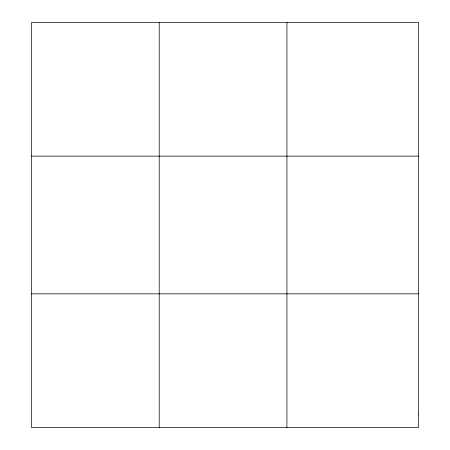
<?xml version="1.0" encoding="UTF-8"?>
<svg xmlns="http://www.w3.org/2000/svg" width="450" height="450" viewBox="0 0 450 450"><rect width="100%" height="100%" fill="white"/><g stroke="black" fill="none" stroke-linecap="round" stroke-linejoin="round"><path stroke-width="0.67" d="M159.204 427.5L159.204 22.5M286.926 427.5L286.926 22.5M31.489 156.15L418.511 156.15M31.489 293.85L418.511 293.85M418.511 414.135L418.511 427.5L31.489 427.5L31.489 22.5L418.511 22.5L418.511 414.135"/></g></svg>
